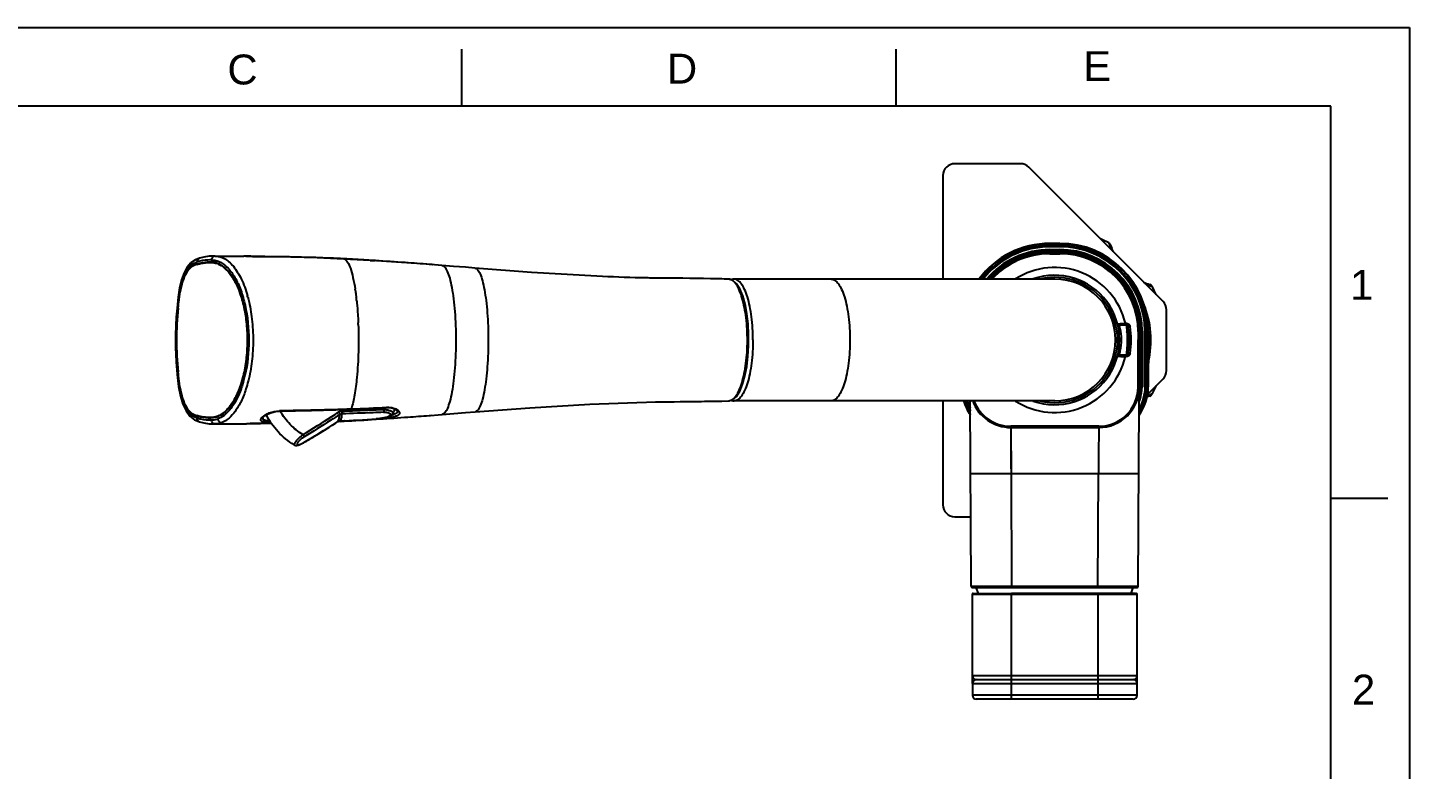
# Model space of a CAD drawing. Header units: millimetres. Extents: x 8455 to 9049, y -103 to 737.
# Drawn here: x 8697 to 9049.3, y 547.5 to 736.6 of the extents above; entities that cross this region are included whole.
import ezdxf

# ---------------------------------------------------------------- set-up
doc = ezdxf.new("R2010")
doc.units = ezdxf.units.MM
doc.layers.add('FORM', color=7, linetype='Continuous')
doc.styles.get("Standard").update_dxf_attribs({"font": 'arial.ttf'})

msp = doc.modelspace()

# ---------------------------------------------------------------- linework, layer by layer
at = {"linetype": 'Continuous'}
for p, q in [((8950.11, 701.91), (8933.35, 701.91)), ((8986.47, 666.78), (8952.23, 701.03)), ((8930.35, 698.91), (8930.35, 672.47)), ((8957.58, 679.61), (8957.58, 680.01)), ((8957.58, 680.01), (8960.14, 680.01)), ((8957.59, 680.73), (8957.59, 681.6)), ((8957.59, 681.6), (8960.15, 681.6)), ((8960.15, 681.54), (8957.59, 681.54)), ((8957.59, 681.46), (8960.15, 681.46)), ((8960.15, 681.02), (8957.59, 681.02)), ((8960.15, 680.73), (8957.59, 680.73)), ((8960.14, 680.01), (8960.14, 679.61)), ((8960.15, 681.6), (8960.15, 680.73)), ((8972.59, 681.71), (8972.63, 681.61)), ((8740.84, 677.83), (8740.83, 677.83)), ((8743.73, 676.84), (8743.68, 676.84)), ((8744.59, 676.73), (8743.68, 676.74)), ((8744.24, 676.73), (8744.59, 676.73)), ((8744.44, 676.73), (8744.45, 676.74)), ((8744.44, 676.74), (8744.45, 676.74)), ((8744.45, 676.73), (8744.59, 676.73)), ((8744.76, 678.38), (8744.75, 678.38)), ((8752.63, 678.33), (8752.1, 678.34)), ((8752.63, 678.33), (8752.1, 678.34)), ((8752.63, 678.33), (8752.73, 678.33)), ((8757.01, 678.23), (8757.01, 678.3)), ((8757.2, 678.3), (8757.32, 678.29)), ((8757.2, 678.3), (8757.32, 678.29)), ((8757.49, 678.22), (8757.33, 678.23)), ((8757.49, 678.22), (8757.33, 678.22)), ((8770.47, 677.97), (8769.93, 677.98)), ((8770.47, 677.97), (8769.93, 677.98)), ((8784.34, 677.29), (8785.61, 677.2)), ((8784.34, 677.28), (8785.61, 677.2)), ((8800.08, 676.18), (8784.67, 677.27)), ((8957.57, 678.97), (8957.57, 679.27)), ((8960.13, 679.27), (8957.57, 679.27)), ((8957.57, 678.97), (8960.13, 678.97)), ((8957.58, 679.71), (8960.14, 679.71)), ((8957.58, 679.61), (8960.14, 679.61)), ((8960.13, 679.27), (8960.13, 678.97)), ((8799.76, 676.2), (8799.32, 676.24)), ((8799.76, 676.2), (8799.32, 676.23)), ((8800.32, 676.16), (8799.76, 676.2)), ((8802.61, 675.98), (8799.76, 676.2)), ((8800.32, 676.16), (8800.08, 676.18)), ((8958.85, 672.47), (8877.11, 672.47)), ((8983.52, 670.7), (8983.65, 670.65)), ((8735.45, 667.78), (8735.46, 667.88)), ((8735.59, 667.86), (8735.59, 667.82)), ((8735.59, 667.86), (8735.59, 667.82)), ((8735.77, 669.07), (8735.77, 669.04)), ((8735.77, 669.07), (8735.77, 669.04)), ((8735.77, 669.07), (8735.82, 669.07)), ((8780.87, 666.97), (8780.88, 666.88)), ((8735.29, 665.06), (8735.29, 665.08)), ((8735.29, 665.06), (8735.29, 665.08)), ((8735.29, 665.08), (8735.33, 665.08)), ((8987.35, 649.15), (8987.35, 664.66)), ((8781.27, 661.49), (8781.27, 661.31)), ((8977.06, 660.72), (8975.31, 660.72)), ((8977.06, 661.22), (8976.85, 661.22)), ((8976.85, 660.72), (8976.85, 661.22)), ((8977.06, 661.22), (8977.06, 660.72)), ((8977.55, 660.31), (8978.04, 660.4)), ((8980.13, 659.15), (8980.43, 659.15)), ((8980.13, 659.15), (8980.15, 656.97)), ((8980.45, 656.97), (8980.43, 659.15)), ((8980.74, 659.19), (8981.14, 659.19)), ((8980.76, 657.01), (8980.74, 659.19)), ((8980.84, 659.19), (8980.85, 657.01)), ((8981.14, 659.19), (8981.15, 657.01)), ((8981.83, 659.24), (8982.7, 659.24)), ((8981.85, 657.05), (8981.83, 659.24)), ((8982.15, 657.05), (8982.13, 659.24)), ((8982.56, 659.24), (8982.58, 657.05)), ((8982.66, 657.05), (8982.64, 659.24)), ((8982.7, 659.24), (8982.72, 657.05)), ((8980.09, 644.91), (8980.15, 656.97)), ((8980.45, 656.97), (8980.15, 656.97)), ((8980.15, 594.17), (8980.45, 656.97)), ((8980.7, 644.96), (8980.76, 657.01)), ((8981.15, 657.01), (8980.76, 657.01)), ((8980.85, 657.01), (8980.8, 644.96)), ((8981.15, 657.01), (8981.1, 644.96)), ((8981.8, 644.99), (8981.85, 657.05)), ((8981.85, 657.05), (8982.72, 657.05)), ((8982.09, 644.99), (8982.15, 657.05)), ((8982.58, 657.05), (8982.52, 644.99)), ((8982.61, 644.99), (8982.66, 657.05)), ((8982.72, 657.05), (8982.66, 644.99)), ((8975.31, 653.22), (8977.06, 653.22)), ((8976.85, 652.72), (8976.85, 653.22)), ((8976.85, 652.72), (8977.06, 652.72)), ((8977.06, 653.22), (8977.06, 652.72)), ((8977.55, 653.64), (8978.04, 653.55)), ((8735.16, 648.88), (8735.14, 649.08)), ((8735.29, 648.87), (8735.29, 648.89)), ((8735.29, 648.87), (8735.29, 648.89)), ((8735.29, 648.87), (8735.33, 648.87)), ((8980.39, 644.91), (8980.09, 644.91)), ((8981.1, 644.96), (8980.7, 644.96)), ((8981.8, 644.99), (8982.66, 644.99)), ((8982.5, 643.06), (8986.47, 647.03)), ((8840.32, 640.63), (8857.13, 641.18)), ((8857.03, 641.18), (8857.12, 641.18)), ((8857.13, 641.18), (8875.74, 641.46)), ((8958.85, 641.47), (8877.11, 641.47)), ((8930.35, 641.47), (8930.35, 614.91)), ((8937.55, 594.17), (8937.32, 641.47)), ((8982.97, 642.91), (8982.96, 642.91)), ((8982.97, 642.91), (8982.96, 642.91)), ((8983.65, 643.16), (8983.55, 643.12)), ((8740.16, 637.61), (8740.19, 637.6)), ((8740.16, 637.61), (8740.19, 637.6)), ((8740.19, 637.6), (8740.6, 637.6)), ((8761.24, 638.91), (8761.2, 638.84)), ((8761.2, 638.84), (8761.2, 638.84)), ((8788.5, 639.8), (8788.55, 639.8)), ((8790.14, 638.23), (8790.14, 638.23)), ((8791.26, 638.83), (8791.26, 638.82)), ((8798.69, 637.66), (8802.63, 637.97)), ((8798.69, 637.67), (8800, 637.76)), ((8740.83, 636.12), (8740.82, 636.12)), ((8743.3, 635.63), (8744.76, 635.57)), ((8743.73, 637.21), (8743.68, 637.21)), ((8743.68, 637.21), (8744.24, 637.21)), ((8743.68, 637.11), (8743.73, 637.11)), ((8743.73, 637.21), (8744.24, 637.21)), ((8744.44, 637.27), (8744.51, 637.27)), ((8744.7, 635.57), (8752.71, 635.61)), ((8744.76, 635.57), (8744.76, 635.57)), ((8744.81, 635.57), (8744.76, 635.57)), ((8752.71, 635.61), (8752.78, 635.61)), ((8752.78, 635.61), (8753.87, 635.64)), ((8753.87, 635.64), (8755.1, 635.68)), ((8755.15, 635.68), (8754.17, 635.65)), ((8755.15, 635.64), (8754.19, 635.65)), ((8755.1, 635.68), (8756.36, 635.71)), ((8755.15, 635.64), (8755.16, 635.68)), ((8757.21, 635.65), (8755.15, 635.64)), ((8756.36, 635.71), (8757.32, 635.72)), ((8756.71, 637.2), (8756.86, 637.34)), ((8756.87, 637.11), (8756.87, 637.1)), ((8757.43, 635.65), (8757.2, 635.65)), ((8757.33, 635.72), (8759.13, 635.75)), ((8757.33, 635.72), (8757.89, 635.73)), ((8757.89, 635.65), (8757.43, 635.65)), ((8757.89, 635.73), (8759.13, 635.74)), ((8757.89, 635.65), (8757.89, 635.73)), ((8759.19, 635.67), (8757.89, 635.65)), ((8776.09, 636.15), (8776.1, 636.16)), ((8776.1, 636.16), (8776.09, 636.15)), ((8776.23, 636.22), (8777.68, 636.28)), ((8776.23, 636.21), (8776.63, 636.23)), ((8776.63, 636.24), (8776.24, 636.23)), ((8776.63, 636.21), (8776.24, 636.19)), ((8776.66, 636.33), (8776.63, 636.32)), ((8776.63, 636.23), (8777.68, 636.28)), ((8785.68, 636.75), (8785.86, 636.77)), ((8785.68, 636.75), (8785.86, 636.76)), ((8785.85, 636.84), (8785.88, 636.84)), ((8785.88, 636.84), (8785.86, 636.82)), ((8793.06, 637.25), (8793.23, 637.26)), ((8970.09, 634.96), (8947.61, 634.96)), ((8947.61, 634.66), (8947.61, 634.96)), ((8947.61, 634.66), (8970.09, 634.66)), ((8947.61, 634.66), (8947.71, 622.93)), ((8970.09, 634.96), (8970.09, 634.66)), ((8768.29, 631.33), (8768.28, 631.32)), ((8768.28, 631.33), (8768.29, 631.33)), ((8947.63, 632.69), (8947.65, 629.46)), ((8764.93, 630.23), (8764.9, 630.26)), ((8764.93, 630.23), (8764.93, 630.23)), ((8947.71, 622.93), (8969.99, 622.93)), ((8947.71, 622.93), (8947.85, 594.17)), ((8969.85, 594.17), (8969.99, 622.93)), ((8933.35, 611.91), (8937.46, 611.91)), ((8937.55, 594.17), (8947.85, 594.17)), ((8937.85, 593.87), (8979.85, 593.87)), ((8937.85, 592.17), (8938.61, 592.17)), ((8937.85, 569.37), (8937.85, 592.17)), ((8938.05, 592.37), (8947.85, 592.37)), ((8938.61, 592.17), (8979.09, 592.17)), ((8939.4, 592.37), (8938.85, 593.87)), ((8940.56, 594.17), (8943.9, 594.17)), ((8947.85, 593.87), (8947.85, 594.17)), ((8979.46, 592.37), (8947.85, 592.37)), ((8947.85, 570.37), (8947.85, 592.37)), ((8969.85, 594.17), (8980.15, 594.17)), ((8969.85, 594.17), (8969.85, 593.87)), ((8969.85, 592.37), (8969.85, 570.37)), ((8975.57, 594.17), (8978.41, 594.17)), ((8978.29, 592.37), (8978.85, 593.87)), ((8978.41, 594.17), (8979.95, 594.17)), ((8979.09, 592.17), (8979.34, 592.17)), ((8979.34, 592.17), (8979.85, 592.17)), ((8979.46, 592.37), (8979.65, 592.37)), ((8979.85, 569.37), (8979.85, 592.17)), ((8979.95, 594.17), (8980.15, 594.17)), ((8939.53, 571.37), (8937.85, 571.37)), ((8939.73, 571.37), (8939.53, 571.37)), ((8978.16, 571.37), (8939.73, 571.37)), ((8979.85, 571.37), (8978.16, 571.37)), ((8937.85, 569.37), (8969.85, 569.37)), ((8937.85, 569.37), (8937.85, 566.37)), ((8938.85, 570.37), (8969.85, 570.37)), ((8947.85, 565.37), (8947.85, 570.37)), ((8969.85, 570.37), (8978.85, 570.37)), ((8969.85, 570.37), (8969.85, 565.37)), ((8969.85, 569.37), (8979.85, 569.37)), ((8979.85, 566.37), (8979.85, 569.37)), ((8969.85, 566.37), (8937.85, 566.37)), ((8969.85, 565.37), (8938.85, 565.37)), ((8979.85, 566.37), (8969.85, 566.37)), ((8978.85, 565.37), (8969.85, 565.37))]:
    msp.add_line(p, q, dxfattribs=at)
for points in [[(8740.83, 677.83), (8739.79, 677.44), (8738.62, 676.65), (8737.66, 675.5), (8736.88, 674.07), (8736.24, 672.35), (8735.72, 670.27), (8735.36, 667.9)], [(8744.75, 678.38), (8743.31, 678.32), (8741.95, 678.11), (8740.84, 677.83)], [(8755.09, 678.27), (8753.86, 678.31), (8752.73, 678.33)], [(8757.32, 678.23), (8756.35, 678.24), (8755.09, 678.27)], [(8757.33, 678.22), (8757.33, 678.23), (8757.33, 678.23), (8757.32, 678.23)], [(8784.67, 677.27), (8770.33, 677.97), (8757.32, 678.23)], [(8811.04, 675.3), (8808.58, 675.5), (8805.6, 675.74), (8802.61, 675.98)], [(8842.14, 673.23), (8825.47, 674.21), (8811.04, 675.3)], [(8875.74, 641.47), (8876.75, 641.76), (8877.7, 642.6), (8878.55, 643.94), (8879.27, 645.69), (8879.87, 647.8), (8880.33, 650.18), (8880.64, 652.8), (8880.8, 655.54), (8880.81, 658.32), (8880.65, 661.06), (8880.34, 663.68), (8879.89, 666.08), (8879.29, 668.21), (8878.56, 669.99), (8877.72, 671.33), (8876.76, 672.18), (8875.71, 672.49)], [(8735.36, 667.9), (8734.83, 662.18), (8734.68, 656.48), (8734.83, 651.86), (8735.12, 648.17), (8735.48, 645.13), (8735.94, 642.68), (8736.58, 640.61), (8737.38, 638.91), (8738.36, 637.57), (8739.57, 636.62), (8740.82, 636.12)], [(8756.87, 637.1), (8756.9, 637.15), (8757.09, 637.37), (8757.52, 637.71), (8758.18, 638.09), (8758.97, 638.42), (8759.82, 638.67), (8760.66, 638.8), (8761.2, 638.83)], [(8761.2, 638.84), (8769.35, 638.97), (8778.63, 639.27), (8788.51, 639.73)], [(8785.86, 636.82), (8786.54, 636.88), (8787.2, 636.95), (8787.75, 637.04), (8788.21, 637.13), (8788.6, 637.23), (8788.93, 637.33), (8789.19, 637.43), (8789.41, 637.53), (8789.6, 637.64), (8789.76, 637.76), (8789.9, 637.89), (8790.01, 638.02), (8790.1, 638.16), (8790.13, 638.23)], [(8788.51, 639.73), (8788.99, 639.73), (8789.71, 639.65), (8790.34, 639.49), (8790.84, 639.26), (8791.15, 639.02), (8791.26, 638.85), (8791.26, 638.82)], [(8802.63, 637.97), (8805.62, 638.21), (8808.6, 638.45), (8811.06, 638.65)], [(8811.06, 638.65), (8824.99, 639.7), (8840.32, 640.63)], [(8740.83, 636.12), (8741.94, 635.84), (8743.3, 635.63)], [(8757.32, 635.72), (8757.33, 635.72), (8757.33, 635.72), (8757.33, 635.72)], [(8768.28, 631.32), (8771.12, 633.05), (8773.76, 634.68), (8776.09, 636.15)], [(8776.09, 636.15), (8776.24, 636.23), (8776.46, 636.29), (8776.63, 636.32)], [(8776.63, 636.32), (8779.39, 636.45), (8782.51, 636.62), (8785.86, 636.82)], [(8947.61, 634.66), (8947.61, 634.44), (8947.62, 633.77), (8947.63, 632.69)], [(8764.93, 630.23), (8765.13, 630.14), (8765.39, 630.09), (8765.65, 630.1), (8765.92, 630.15), (8766.21, 630.24), (8766.53, 630.38), (8766.91, 630.55), (8767.34, 630.78), (8767.82, 631.05), (8768.28, 631.32)], [(8947.65, 629.46), (8947.69, 625.22), (8947.71, 622.93)], [(8937.55, 594.17), (8937.74, 594.17), (8940.56, 594.17)], [(8943.9, 594.17), (8945.84, 594.17), (8947.85, 594.17)], [(8947.85, 594.17), (8971.86, 594.17), (8975.57, 594.17)]]:
    msp.add_lwpolyline(points, dxfattribs=at)
for centre, radius, start, end in [((8933.35, 698.91), 3, 90, 180), ((8950.11, 698.91), 3, 45, 90), ((8957.59, 659.05), 22.55, 90.0007, 143.4017), ((8957.59, 659.05), 22.49, 90.0007, 143.3435), ((8957.59, 659.05), 22.41, 90.0012, 143.1647), ((8957.59, 659.05), 21.98, 90.0019, 142.3379), ((8957.59, 659.05), 21.68, 90.0018, 141.6305), ((8957.58, 659.01), 21, 90.0046, 140.0471), ((8960.14, 659.01), 21, 0.5046, 89.9948), ((8960.15, 659.05), 22.55, 0.4993, 89.9996), ((8960.15, 659.05), 22.49, 0.4993, 89.9996), ((8960.15, 659.05), 22.41, 0.4997, 89.9993), ((8960.15, 659.05), 21.98, 0.5003, 89.9946), ((8960.15, 659.05), 21.68, 0.5002, 89.9946), ((8958.85, 656.91), 28.36, 61.0027, 65.7165), ((8972.09, 680.79), 1.05, 18.1354, 61.0027), ((8988.7, 687.28), 17.04, 199.4293, 200.8859), ((8988.79, 687.31), 17.14, 200.8843, 201.4866), ((8988.83, 687.32), 17.18, 201.4867, 202.127), ((8988.93, 687.37), 17.29, 202.1284, 205.4627), ((8972.09, 680.79), 1.05, 18.1581, 33.9534), ((8987.92, 685.97), 15.61, 198.1354, 204.2811), ((8743.37, 665.66), 11.16, 106.6535, 107.0631), ((8743.8, 672.53), 4.2, 80.2384, 81.3148), ((8743.69, 672.12), 4.72, 72.647, 80.7741), ((8745.82, 665.29), 11.53, 96.3511, 96.7881), ((8767.31, 3897.91), 3219.61, 269.59876, 269.72932), ((8743.63, 671.93), 4.92, 71.3942, 72.6833), ((8757.46, 707.27), 28.98, 269.0984, 269.4931), ((8757.86, 745.27), 67.05, 269.2707, 269.4366), ((8757.82, 741.09), 62.87, 269.4372, 269.5518), ((8753.86, 164.78), 513.46, 88.2064, 89.5951), ((8756.77, 267.34), 410.86, 87.083, 88.0893), ((8747.36, 86.28), 592.16, 86.50858, 87.06474), ((8777.39, 676.86), 0.858, 65.1166, 70.2385), ((8726.68, -259.83), 938.89, 86.39855, 86.53548), ((8730.58, -198.48), 877.41, 85.90431, 86.40056), ((8724.89, -277.07), 956.21, 85.53557, 85.90077), ((8957.58, 659.01), 20.7, 90.0047, 139.3769), ((8957.58, 659.01), 20.6, 90.0001, 139.1665), ((8957.57, 658.97), 20.3, 90, 138.2132), ((8957.57, 658.97), 20, 90, 137.4054), ((8960.13, 658.97), 20.3, 0.5, 90), ((8960.13, 658.97), 20, 0.5, 90), ((8960.14, 659.01), 20.7, 0.5048, 89.9947), ((8960.14, 659.01), 20.6, 0.4999, 90), ((8743.35, 671.27), 5.65, 61.2928, 62.8883), ((8958.85, 656.97), 18.5, 13.2812, 122.7195), ((8958.85, 656.97), 16.5, 250.5563, 109.4468), ((8958.85, 656.97), 16, 256.276, 103.7326), ((8726.75, 661.72), 54.36, 8.5418, 8.6819), ((8725.23, 661.49), 55.91, 8.2556, 8.5411), ((8958.85, 656.97), 15.5, 270, 90), ((8987.92, 685.97), 15.61, 245.7361, 251.8646), ((8989.32, 687.02), 17.33, 244.5405, 247.9348), ((8989.25, 686.85), 17.14, 247.9394, 248.693), ((8989.23, 686.79), 17.08, 248.6917, 249.3895), ((8982.73, 670.14), 1.05, 28.9973, 71.8646), ((8989.22, 686.75), 17.03, 249.3875, 250.4825), ((8982.73, 670.14), 1.05, 38.0999, 51.0046), ((8982.74, 670.15), 1.04, 29.0075, 38.0664), ((8958.85, 656.91), 28.36, 24.2835, 28.9973), ((8862.77, 652.83), 128.2, 173.3032, 174.5176), ((8778.8, 662.35), 43.69, 171.1434, 172.7221), ((8772.49, 662.92), 37.22, 170.5329, 172.3675), ((8720.95, 659.3), 33.3, 14.9096, 15.6075), ((8709.75, 659.49), 71.52, 6.0048, 6.6993), ((8958.85, 656.91), 24.5, 346.8194, 22.3503), ((8984.35, 664.66), 3, 0, 45), ((8678.23, 657.1), 103.13, 2.1032, 2.342), ((8975.31, 661.22), 0.5, 194.4775, 270), ((8961.42, 656.8), 14.44, 13.1847, 13.3147), ((8961.89, 656.91), 13.95, 12.5233, 13.1872), ((8977.06, 660.22), 0.5, 10.118, 90), ((8954.41, 657.17), 22.92, 4.5819, 4.7932), ((8958.85, 656.97), 19, 349.882, 10.118), ((8958.85, 656.97), 19.5, 349.8617, 10.1383), ((8958.85, 656.91), 24, 355.3858, 5.6009), ((8958.85, 656.97), 18.5, 237.2804, 346.7188), ((8975.31, 652.72), 0.5, 90, 165.5225), ((8961.99, 656.97), 13.85, 346.9593, 347.7245), ((8959.9, 657.42), 15.99, 347.7192, 348.357), ((8977.06, 653.72), 0.5, 270, 349.882), ((8984.35, 649.15), 3, 315, 0), ((8720.98, 655.11), 32.23, 344.3653, 346.7929), ((8719.26, 655.52), 34, 346.7746, 347.1118), ((8970.09, 644.96), 10.3, 270, 359.7276), ((8970.09, 644.96), 10, 270, 359.7276), ((8970.11, 645.05), 12.55, 324.7524, 359.728), ((8970.11, 645.05), 12.41, 325.6396, 359.7286), ((8970.11, 645.05), 11.98, 328.86, 359.7286), ((8970.11, 645.05), 12.49, 325.2959, 359.728), ((8970.1, 645.01), 10.59, 345.966, 359.7277), ((8970.1, 645.01), 10.69, 344.1421, 359.7277), ((8958.85, 656.91), 28.36, 331.0027, 335.7165), ((8726.92, 653.26), 26, 340.2261, 340.351), ((8875.61, 643.35), 1.89, 273.8104, 283.3545), ((8947.63, 645.05), 12.55, 196.5538, 214.8493), ((8947.63, 645.05), 12.49, 196.6172, 214.4522), ((8947.63, 645.05), 12.41, 196.7335, 213.9595), ((8947.63, 645.05), 11.98, 197.3665, 210.6651), ((8947.87, 645.15), 11.93, 197.9412, 207.8453), ((8947.85, 645.11), 11.24, 198.8924, 200.1494), ((8947.61, 644.96), 10.3, 199.8546, 270), ((8947.61, 644.96), 10, 200.4729, 270), ((8987.92, 627.84), 15.61, 108.1354, 110.7785), ((8989.28, 626.9), 17.21, 111.5233, 113.4443), ((8989.25, 626.97), 17.14, 110.8667, 111.4952), ((8982.73, 643.67), 1.05, 288.1354, 331.0027), ((8982.73, 643.67), 1.05, 288.1581, 303.9549), ((8989.22, 627.05), 17.04, 109.433, 110.8683), ((8743.51, 642.39), 5.3, 289.049, 296.336), ((8761.31, 632.85), 6.06, 90.6892, 91.111), ((8380.54, 1260.11), 736.84, 302.32442, 302.48416), ((8746.03, 1465.97), 827.26, 272.31833, 272.94281), ((8774.12, 645.92), 15.22, 334.0508, 335.8316), ((8773.48, 645.94), 18.36, 335.1672, 338.9887), ((8789.86, 638.36), 0.309, 335.1543, 337.972), ((8790.28, 637.69), 1.78, 47.3831, 50.6637), ((8731.09, 1525.34), 890.24, 274.00262, 274.35522), ((8744.75, 636.34), 0.772, 265.839, 270.0955), ((8743.59, 642.17), 5.06, 287.6002, 288.986), ((8757.79, 574.49), 61.24, 90.4318, 90.5489), ((8403.54, 1223.64), 693.73, 301.61248, 302.32977), ((8749.76, 1160.44), 524.91, 272.9347, 273.7875), ((8776.7, 635.27), 1.07, 92.1881, 93.859), ((8747.62, 1252.03), 616.38, 272.69977, 273.55606), ((8748.31, 1204.91), 569.38, 272.9565, 273.7631), ((8697.6, 1996.94), 1363.03, 273.7127, 274.01615), ((8933.35, 614.91), 3, 180, 270), ((8937.85, 594.17), 0.3, 180.2724, 270), ((8938.05, 592.17), 0.2, 90, 180), ((8979.65, 592.17), 0.2, 0, 90), ((8979.85, 594.17), 0.3, 270, 359.7276), ((8938.85, 569.37), 1, 90, 180), ((8978.85, 569.37), 1, 0, 90), ((8938.85, 566.37), 1, 180, 270), ((8978.85, 566.37), 1, 270, 0)]:
    msp.add_arc(centre, radius, start, end, dxfattribs=at)
for points in [[(8972.9, 681.45), (8972.82, 681.55), (8972.71, 681.64), (8972.59, 681.71)], [(8744.45, 676.78), (8744.21, 676.82), (8743.97, 676.83), (8743.73, 676.84)], [(8743.73, 676.74), (8743.96, 676.74), (8744.2, 676.72), (8744.43, 676.68)], [(8745.2, 676.59), (8745.45, 676.51), (8745.69, 676.41), (8745.92, 676.29)], [(8877.11, 672.47), (8876.83, 672.47), (8876.55, 672.42), (8876.28, 672.33)], [(8983.39, 670.96), (8983.29, 671.04), (8983.18, 671.1), (8983.06, 671.14)], [(8980.4, 641.18), (8980.85, 642.38), (8981.09, 643.68), (8981.1, 644.96)], [(8876.28, 641.62), (8876.54, 641.53), (8876.83, 641.48), (8877.11, 641.48)], [(8983.39, 642.85), (8983.5, 642.94), (8983.58, 643.04), (8983.65, 643.16)], [(8744.44, 637.27), (8744.21, 637.23), (8743.97, 637.22), (8743.73, 637.21)], [(8746.26, 637.22), (8746.01, 637.08), (8745.75, 636.97), (8745.49, 636.86)], [(8757.21, 635.72), (8756.52, 635.72), (8755.83, 635.7), (8755.15, 635.68)], [(8776.1, 636.16), (8776.26, 636.26), (8776.44, 636.32), (8776.63, 636.33)], [(8777.86, 636.38), (8777.81, 636.34), (8777.75, 636.31), (8777.68, 636.28)]]:
    msp.add_open_spline(points, degree=3, dxfattribs=at)
for points, knots in [([(8735.63, 669.07), (8735.79, 670.11), (8736.19, 672.03), (8737.18, 674.48), (8738.52, 676.22), (8739.7, 676.73), (8740.22, 676.88)], [0, 0, 0, 0, 0.330426, 0.61118, 0.828059, 1, 1, 1, 1]), ([(8743.68, 676.84), (8743.39, 676.84), (8742.2, 676.81), (8741.02, 676.6), (8740.17, 676.34)], [0, 0, 0, 0, 0.247777, 1, 1, 1, 1]), ([(8740.19, 676.25), (8740.48, 676.34), (8741.62, 676.63), (8742.8, 676.75), (8743.68, 676.74)], [0, 0, 0, 0, 0.254057, 1, 1, 1, 1]), ([(8740.83, 677.83), (8740.65, 677.77), (8740.3, 677.5), (8740.21, 677.08), (8740.22, 676.88)], [0, 0, 0, 0, 0.482228, 1, 1, 1, 1]), ([(8743.85, 677.38), (8743.55, 677.38), (8742.33, 677.36), (8741.11, 677.14), (8740.22, 676.88)], [0, 0, 0, 0, 0.247551, 1, 1, 1, 1]), ([(8744.75, 678.38), (8744.52, 678.38), (8744.02, 678.14), (8743.85, 677.63), (8743.85, 677.38)], [0, 0, 0, 0, 0.481182, 1, 1, 1, 1]), ([(8743.85, 677.38), (8744.24, 677.37), (8745.04, 677.28), (8745.79, 676.98), (8746.15, 676.79)], [0, 0, 0, 0, 0.487893, 1, 1, 1, 1]), ([(8744.51, 676.67), (8744.63, 676.65), (8745.09, 676.55), (8745.54, 676.38), (8745.86, 676.22)], [0, 0, 0, 0, 0.243617, 1, 1, 1, 1]), ([(8744.76, 678.38), (8745.17, 678.37), (8746.01, 678.26), (8747.24, 677.75), (8748.4, 676.9), (8749.97, 675.25), (8751.68, 672.36), (8752.61, 669.73), (8753.02, 668.26)], [0, 0, 0, 0, 0.088665, 0.181328, 0.283562, 0.398459, 0.670598, 1, 1, 1, 1]), ([(8746.15, 676.79), (8746.87, 676.41), (8748.29, 675.24), (8750.01, 672.8), (8751.45, 669.58), (8752.95, 664.26), (8753.67, 656.89), (8753.07, 650.86), (8752.4, 647.94)], [0, 0, 0, 0, 0.078947, 0.174344, 0.288077, 0.418293, 0.709388, 1, 1, 1, 1]), ([(8752.73, 678.33), (8752.85, 678.33), (8753.37, 678.33), (8753.88, 678.31), (8754.28, 678.3)], [0, 0, 0, 0, 0.234204, 1, 1, 1, 1]), ([(8754.28, 678.3), (8754.5, 678.29), (8755.41, 678.26), (8756.32, 678.24), (8757.01, 678.23)], [0, 0, 0, 0, 0.243148, 1, 1, 1, 1]), ([(8754.3, 678.3), (8754.52, 678.3), (8755.42, 678.31), (8756.32, 678.31), (8757.01, 678.3)], [0, 0, 0, 0, 0.242059, 1, 1, 1, 1]), ([(8757.32, 678.29), (8761.83, 678.25), (8770.84, 678.07), (8779.84, 677.58), (8784.34, 677.29)], [0, 0, 0, 0, 0.500025, 1, 1, 1, 1]), ([(8777.75, 677.63), (8777.9, 677.57), (8778.2, 677.32), (8778.77, 676.55), (8779.39, 675.05), (8780.02, 672.73), (8780.34, 670.93), (8780.49, 669.92)], [0, 0, 0, 0, 0.058873, 0.134348, 0.344296, 0.635147, 1, 1, 1, 1]), ([(8740.09, 676.32), (8739.86, 676.25), (8739.37, 676.08), (8738.36, 675.49), (8737.26, 674.07), (8736.33, 671.79), (8735.94, 670.03), (8735.77, 669.07)], [0, 0, 0, 0, 0.083916, 0.173587, 0.391336, 0.671567, 1, 1, 1, 1]), ([(8740.19, 676.25), (8739.95, 676.18), (8739.46, 676.02), (8738.44, 675.46), (8737.32, 674.05), (8736.38, 671.78), (8735.98, 670), (8735.82, 669.03)], [0, 0, 0, 0, 0.08409, 0.173321, 0.389647, 0.669981, 1, 1, 1, 1]), ([(8745.86, 676.22), (8746.56, 675.87), (8747.54, 675.08), (8748.65, 673.77), (8749.8, 672.04), (8751.02, 669.39), (8751.7, 667.07), (8752, 665.82)], [0, 0, 0, 0, 0.188677, 0.29752, 0.416995, 0.688447, 1, 1, 1, 1]), ([(8746.06, 676.22), (8746.74, 675.84), (8748.08, 674.72), (8749.71, 672.39), (8751.09, 669.36), (8751.76, 667.06), (8752.04, 665.83)], [0, 0, 0, 0, 0.190175, 0.418987, 0.69018, 1, 1, 1, 1]), ([(8802.61, 675.98), (8802.73, 675.97), (8803, 675.88), (8803.35, 675.56), (8803.68, 675.08), (8804.15, 674.13), (8804.67, 672.53), (8805.18, 670.19), (8805.61, 667.35), (8806.05, 662.91), (8806.25, 657.02), (8806.05, 651.13), (8805.62, 646.69), (8805.2, 643.84), (8804.68, 641.48), (8804.17, 639.86), (8803.7, 638.9), (8803.31, 638.32), (8802.9, 637.99), (8802.63, 637.97)], [0, 0, 0, 0, 0.009171, 0.020562, 0.035111, 0.053244, 0.100601, 0.161822, 0.235028, 0.317617, 0.499111, 0.68079, 0.76361, 0.837116, 0.898694, 0.946471, 0.964829, 0.979573, 1, 1, 1, 1]), ([(8811.04, 675.3), (8811.15, 675.29), (8811.42, 675.21), (8811.75, 674.89), (8812.07, 674.42), (8812.52, 673.49), (8813.01, 671.93), (8813.5, 669.65), (8813.9, 666.91), (8814.31, 662.66), (8814.5, 657.03), (8814.32, 651.39), (8813.91, 647.13), (8813.51, 644.37), (8813.03, 642.08), (8812.54, 640.51), (8812.08, 639.56), (8811.71, 638.99), (8811.32, 638.67), (8811.06, 638.65)], [0, 0, 0, 0, 0.009191, 0.020674, 0.035402, 0.053782, 0.101727, 0.163432, 0.236781, 0.319105, 0.499058, 0.679196, 0.761753, 0.835412, 0.897493, 0.945886, 0.964507, 0.979448, 1, 1, 1, 1]), ([(8857.03, 672.76), (8855.78, 672.77), (8850.81, 672.86), (8845.85, 673.05), (8842.14, 673.23)], [0, 0, 0, 0, 0.251684, 1, 1, 1, 1]), ([(8780.56, 669.52), (8780.58, 669.38), (8780.65, 668.82), (8780.73, 668.26), (8780.78, 667.83)], [0, 0, 0, 0, 0.243861, 1, 1, 1, 1]), ([(8875.7, 672.49), (8874.15, 672.53), (8867.93, 672.68), (8861.71, 672.71), (8857.03, 672.77)], [0, 0, 0, 0, 0.248152, 1, 1, 1, 1]), ([(8876.05, 641.51), (8876.81, 641.69), (8877.8, 642.87), (8878.67, 644.71), (8879.33, 646.73), (8879.85, 649.11), (8880.37, 652.75), (8880.55, 656.59), (8880.39, 660.46), (8880.11, 663.24), (8879.66, 665.8), (8879.09, 668.05), (8878.39, 669.89), (8877.7, 671.13), (8877.08, 671.84), (8876.52, 672.31), (8876.01, 672.47), (8875.7, 672.49)], [0, 0, 0, 0, 0.069408, 0.121102, 0.184436, 0.257289, 0.33779, 0.511269, 0.598628, 0.682513, 0.760197, 0.82944, 0.888346, 0.935474, 0.954912, 0.971767, 1, 1, 1, 1]), ([(8881.9, 656.97), (8881.9, 658.96), (8881.74, 661.85), (8881.15, 665.5), (8880.57, 667.83), (8879.88, 669.76), (8879.07, 671.22), (8878.19, 672.2), (8877.44, 672.47), (8877.11, 672.47)], [0, 0, 0, 0, 0.348834, 0.508265, 0.650502, 0.771407, 0.868523, 0.942431, 1, 1, 1, 1]), ([(8901.84, 672.47), (8902.17, 672.47), (8902.91, 672.2), (8903.8, 671.22), (8904.6, 669.76), (8905.3, 667.83), (8905.88, 665.5), (8906.47, 661.85), (8906.63, 658.96), (8906.63, 656.97)], [0, 0, 0, 0, 0.057569, 0.131477, 0.228594, 0.349499, 0.491735, 0.651167, 1, 1, 1, 1]), ([(8735.59, 667.82), (8735.56, 667.6), (8735.44, 666.68), (8735.35, 665.77), (8735.29, 665.08)], [0, 0, 0, 0, 0.248152, 1, 1, 1, 1]), ([(8735.33, 665.06), (8735.36, 665.39), (8735.49, 666.72), (8735.65, 668.05), (8735.82, 669.03)], [0, 0, 0, 0, 0.252915, 1, 1, 1, 1]), ([(8735.36, 667.9), (8735.36, 667.89), (8735.37, 667.83), (8735.41, 667.8), (8735.45, 667.78)], [0, 0, 0, 0, 0.188738, 1, 1, 1, 1]), ([(8752, 665.82), (8752.32, 664.42), (8752.8, 661.51), (8753.04, 657.07), (8752.82, 652.62), (8752.15, 648.41), (8751.06, 644.66), (8749.83, 641.96), (8748.68, 640.21), (8747.55, 638.87), (8746.55, 638.08), (8745.85, 637.73)], [0, 0, 0, 0, 0.142242, 0.29155, 0.441004, 0.583678, 0.713584, 0.826734, 0.876462, 0.921703, 1, 1, 1, 1]), ([(8752.04, 665.83), (8752.39, 664.31), (8752.89, 661.16), (8753.1, 656.35), (8752.76, 651.58), (8752.16, 648.49), (8751.77, 647.02)], [0, 0, 0, 0, 0.245726, 0.503493, 0.759429, 1, 1, 1, 1]), ([(8753.12, 667.87), (8753.56, 666.24), (8754.2, 662.83), (8754.57, 657.56), (8754.33, 652.25), (8753.77, 648.77), (8753.38, 647.1)], [0, 0, 0, 0, 0.240474, 0.496907, 0.754954, 1, 1, 1, 1]), ([(8780.88, 666.88), (8780.93, 666.45), (8781.1, 664.65), (8781.21, 662.86), (8781.27, 661.49)], [0, 0, 0, 0, 0.239713, 1, 1, 1, 1]), ([(8735.14, 649.08), (8735.02, 650.4), (8734.85, 652.73), (8734.77, 656.07), (8734.79, 659.09), (8734.9, 662.09), (8735.07, 664.08), (8735.16, 665.07)], [0, 0, 0, 0, 0.248913, 0.437258, 0.625862, 0.813814, 1, 1, 1, 1]), ([(8735.29, 648.89), (8735.04, 651.58), (8734.77, 656.97), (8735.04, 662.37), (8735.29, 665.06)], [0, 0, 0, 0, 0.500006, 1, 1, 1, 1]), ([(8735.33, 665.06), (8735.08, 662.37), (8734.81, 656.97), (8735.08, 651.58), (8735.33, 648.89)], [0, 0, 0, 0, 0.499994, 1, 1, 1, 1]), ([(8781.29, 660.88), (8781.38, 658.58), (8781.39, 654.09), (8781.13, 649.6), (8780.92, 647.42)], [0, 0, 0, 0, 0.512125, 1, 1, 1, 1]), ([(8974.82, 661.1), (8974.83, 661.1), (8974.84, 661.1), (8974.87, 661.1), (8974.92, 661.1), (8975.02, 661.1), (8975.19, 661.11), (8975.44, 661.13), (8975.75, 661.15), (8976.22, 661.19), (8976.6, 661.21), (8976.85, 661.22)], [0, 0, 0, 0, 0.005223, 0.020076, 0.044509, 0.078267, 0.171852, 0.296755, 0.448172, 0.620187, 1, 1, 1, 1]), ([(8975.47, 660.12), (8975.45, 660.21), (8975.41, 660.35), (8975.37, 660.56), (8975.33, 660.65), (8975.32, 660.72), (8975.31, 660.72)], [0, 0, 0, 0, 0.425827, 0.738914, 0.930982, 1, 1, 1, 1]), ([(8975.55, 654.2), (8975.75, 655.15), (8975.96, 657.08), (8975.72, 659.01), (8975.52, 659.93)], [0, 0, 0, 0, 0.508602, 1, 1, 1, 1]), ([(8977.06, 661.22), (8977.29, 661.22), (8977.75, 661.06), (8978, 660.63), (8978.04, 660.41)], [0, 0, 0, 0, 0.49998, 1, 1, 1, 1]), ([(8977.06, 660.72), (8977.07, 660.72), (8977.06, 660.67), (8977.09, 660.6), (8977.1, 660.46), (8977.13, 660.27), (8977.16, 660.04), (8977.21, 659.64), (8977.24, 659.32), (8977.26, 659.09)], [0, 0, 0, 0, 0.017356, 0.068143, 0.151791, 0.266887, 0.411661, 0.583842, 1, 1, 1, 1]), ([(8977.26, 659), (8977.29, 658.67), (8977.37, 657.29), (8977.34, 655.9), (8977.25, 654.85)], [0, 0, 0, 0, 0.240812, 1, 1, 1, 1]), ([(8881.9, 656.97), (8881.9, 654.99), (8881.74, 652.1), (8881.15, 648.45), (8880.57, 646.12), (8879.88, 644.19), (8879.07, 642.73), (8878.19, 641.75), (8877.44, 641.47), (8877.11, 641.47)], [0, 0, 0, 0, 0.348833, 0.508264, 0.650499, 0.771405, 0.868523, 0.942431, 1, 1, 1, 1]), ([(8906.63, 656.97), (8906.63, 654.99), (8906.47, 652.1), (8905.88, 648.45), (8905.3, 646.12), (8904.6, 644.19), (8903.8, 642.73), (8902.91, 641.75), (8902.17, 641.47), (8901.84, 641.47)], [0, 0, 0, 0, 0.348834, 0.508265, 0.650502, 0.771406, 0.868523, 0.942431, 1, 1, 1, 1]), ([(8974.82, 652.85), (8974.83, 652.85), (8974.84, 652.85), (8974.87, 652.85), (8974.92, 652.85), (8975.02, 652.85), (8975.19, 652.84), (8975.44, 652.82), (8975.75, 652.8), (8976.22, 652.76), (8976.6, 652.74), (8976.85, 652.72)], [0, 0, 0, 0, 0.0052, 0.020051, 0.044484, 0.078234, 0.171812, 0.296735, 0.448169, 0.620197, 1, 1, 1, 1]), ([(8975.31, 653.22), (8975.31, 653.22), (8975.32, 653.24), (8975.33, 653.27), (8975.34, 653.32), (8975.37, 653.42), (8975.42, 653.6), (8975.46, 653.75), (8975.48, 653.84)], [0, 0, 0, 0, 0.018786, 0.068203, 0.148853, 0.260641, 0.574286, 1, 1, 1, 1]), ([(8977.25, 654.85), (8977.24, 654.63), (8977.21, 654.31), (8977.16, 653.91), (8977.13, 653.67), (8977.1, 653.49), (8977.09, 653.34), (8977.06, 653.28), (8977.07, 653.22), (8977.06, 653.22)], [0, 0, 0, 0, 0.415886, 0.588158, 0.732942, 0.848058, 0.931657, 0.982474, 1, 1, 1, 1]), ([(8978.04, 653.54), (8978, 653.32), (8977.75, 652.89), (8977.29, 652.72), (8977.06, 652.72)], [0, 0, 0, 0, 0.50002, 1, 1, 1, 1]), ([(8735.62, 644.97), (8735.57, 645.29), (8735.38, 646.59), (8735.25, 647.89), (8735.16, 648.88)], [0, 0, 0, 0, 0.24681, 1, 1, 1, 1]), ([(8735.29, 648.87), (8735.32, 648.53), (8735.45, 647.2), (8735.6, 645.88), (8735.77, 644.89)], [0, 0, 0, 0, 0.252903, 1, 1, 1, 1]), ([(8735.82, 644.91), (8735.76, 645.24), (8735.56, 646.56), (8735.42, 647.89), (8735.33, 648.89)], [0, 0, 0, 0, 0.246089, 1, 1, 1, 1]), ([(8740.22, 637.08), (8739.68, 637.22), (8738.51, 637.74), (8737.45, 639.12), (8736.75, 640.56), (8736.08, 642.41), (8735.78, 643.92), (8735.62, 644.97)], [0, 0, 0, 0, 0.171592, 0.388314, 0.521908, 0.669862, 1, 1, 1, 1]), ([(8735.77, 644.89), (8735.94, 643.92), (8736.34, 642.13), (8737.28, 639.84), (8738.4, 638.42), (8739.42, 637.84), (8739.92, 637.68), (8740.16, 637.61)], [0, 0, 0, 0, 0.329539, 0.609942, 0.826677, 0.916082, 1, 1, 1, 1]), ([(8735.82, 644.91), (8735.98, 643.95), (8736.38, 642.17), (8737.32, 639.89), (8738.44, 638.49), (8739.46, 637.93), (8739.95, 637.77), (8740.19, 637.7)], [0, 0, 0, 0, 0.330013, 0.61037, 0.826685, 0.915911, 1, 1, 1, 1]), ([(8751.77, 647.02), (8751.47, 645.89), (8750.77, 643.79), (8749.1, 640.43), (8747.28, 638.34), (8745.86, 637.64)], [0, 0, 0, 0, 0.310884, 0.582215, 1, 1, 1, 1]), ([(8752.01, 646.42), (8751.97, 646.26), (8751.78, 645.62), (8751.57, 644.98), (8751.41, 644.51)], [0, 0, 0, 0, 0.255648, 1, 1, 1, 1]), ([(8753.38, 647.1), (8753.33, 646.88), (8753.11, 646), (8752.86, 645.13), (8752.66, 644.49)], [0, 0, 0, 0, 0.256675, 1, 1, 1, 1]), ([(8780.92, 647.42), (8780.77, 645.9), (8780.42, 643.2), (8779.85, 640.53), (8779.5, 639.38)], [0, 0, 0, 0, 0.558871, 1, 1, 1, 1]), ([(8981.8, 644.99), (8981.79, 644.04), (8981.54, 642.13), (8980.83, 640.33), (8980.38, 639.49)], [0, 0, 0, 0, 0.499979, 1, 1, 1, 1]), ([(8751.39, 644.46), (8750.81, 642.85), (8749.54, 640.11), (8747.4, 637.84), (8746.26, 637.22)], [0, 0, 0, 0, 0.568771, 1, 1, 1, 1]), ([(8752.66, 644.49), (8752.31, 643.4), (8751.53, 641.41), (8749.74, 638.28), (8747.83, 636.4), (8746.42, 635.88)], [0, 0, 0, 0, 0.313698, 0.584462, 1, 1, 1, 1]), ([(8857.12, 641.18), (8858.68, 641.2), (8864.88, 641.26), (8871.07, 641.32), (8875.7, 641.46)], [0, 0, 0, 0, 0.252113, 1, 1, 1, 1]), ([(8743.68, 637.21), (8743.09, 637.21), (8741.92, 637.28), (8740.76, 637.53), (8740.19, 637.7)], [0, 0, 0, 0, 0.495838, 1, 1, 1, 1]), ([(8740.19, 637.6), (8740.47, 637.51), (8741.62, 637.22), (8742.8, 637.1), (8743.68, 637.11)], [0, 0, 0, 0, 0.254053, 1, 1, 1, 1]), ([(8745.85, 637.73), (8745.73, 637.67), (8745.28, 637.47), (8744.8, 637.33), (8744.44, 637.27)], [0, 0, 0, 0, 0.258211, 1, 1, 1, 1]), ([(8756.86, 637.34), (8757.08, 637.54), (8757.64, 637.93), (8759.05, 638.6), (8760.31, 638.89), (8761.19, 638.91)], [0, 0, 0, 0, 0.192174, 0.433952, 1, 1, 1, 1]), ([(8764.93, 630.23), (8763.42, 631.12), (8760.64, 633.36), (8758.63, 636.32), (8757.85, 637.9)], [0, 0, 0, 0, 0.49909, 1, 1, 1, 1]), ([(8779.5, 639.38), (8776.46, 639.25), (8770.37, 639.03), (8764.28, 638.94), (8761.24, 638.91)], [0, 0, 0, 0, 0.500102, 1, 1, 1, 1]), ([(8767.17, 632.85), (8765.97, 633.55), (8763.75, 635.3), (8762.11, 637.59), (8761.46, 638.83)], [0, 0, 0, 0, 0.498722, 1, 1, 1, 1]), ([(8776.56, 637.96), (8775.8, 637.48), (8772.78, 635.56), (8769.74, 633.66), (8767.46, 632.25)], [0, 0, 0, 0, 0.249873, 1, 1, 1, 1]), ([(8776.1, 636.16), (8776.23, 636.39), (8776.43, 636.99), (8776.52, 637.6), (8776.56, 637.96)], [0, 0, 0, 0, 0.424126, 1, 1, 1, 1]), ([(8777.14, 638.82), (8776.99, 638.82), (8776.68, 638.76), (8776.4, 638.63), (8776.28, 638.55)], [0, 0, 0, 0, 0.499056, 1, 1, 1, 1]), ([(8776.28, 638.55), (8776.35, 638.44), (8776.44, 638.28), (8776.53, 638.08), (8776.55, 637.99), (8776.56, 637.96)], [0, 0, 0, 0, 0.603958, 0.839979, 1, 1, 1, 1]), ([(8776.56, 637.96), (8776.6, 637.99), (8776.75, 638.08), (8776.94, 638.12), (8777.07, 638.12)], [0, 0, 0, 0, 0.254704, 1, 1, 1, 1]), ([(8777.07, 638.12), (8777.05, 637.77), (8776.97, 637.16), (8776.79, 636.56), (8776.66, 636.33)], [0, 0, 0, 0, 0.576668, 1, 1, 1, 1]), ([(8777.14, 638.82), (8777.14, 638.68), (8777.14, 638.49), (8777.11, 638.26), (8777.09, 638.16), (8777.07, 638.12)], [0, 0, 0, 0, 0.583184, 0.824576, 1, 1, 1, 1]), ([(8787.74, 638.55), (8786.85, 638.51), (8783.3, 638.36), (8779.74, 638.22), (8777.07, 638.12)], [0, 0, 0, 0, 0.249742, 1, 1, 1, 1]), ([(8777.14, 638.82), (8778.03, 638.85), (8781.58, 638.99), (8785.14, 639.15), (8787.8, 639.27)], [0, 0, 0, 0, 0.250369, 1, 1, 1, 1]), ([(8787.74, 638.55), (8787.91, 638.56), (8788.22, 638.56), (8788.66, 638.51), (8789.03, 638.42), (8789.31, 638.29), (8789.5, 638.13), (8789.56, 637.93), (8789.47, 637.73), (8789.29, 637.57), (8789.04, 637.42), (8788.71, 637.29), (8788.32, 637.18), (8787.71, 637.04), (8786.89, 636.92), (8786.22, 636.86), (8785.88, 636.84)], [0, 0, 0, 0, 0.081974, 0.157142, 0.221664, 0.272759, 0.310728, 0.340535, 0.371453, 0.410609, 0.459853, 0.519101, 0.587548, 0.663275, 0.828759, 1, 1, 1, 1]), ([(8791.48, 639), (8791.61, 638.89), (8791.8, 638.66), (8791.85, 638.19), (8791.53, 637.8), (8790.99, 637.53), (8790.24, 637.31), (8788.94, 637.09), (8787.88, 636.99), (8787.14, 636.94)], [0, 0, 0, 0, 0.08392, 0.149935, 0.222817, 0.323091, 0.456439, 0.621386, 1, 1, 1, 1]), ([(8787.8, 639.27), (8787.81, 639.12), (8787.81, 638.93), (8787.78, 638.69), (8787.76, 638.59), (8787.74, 638.55)], [0, 0, 0, 0, 0.585426, 0.826665, 1, 1, 1, 1]), ([(8787.8, 639.27), (8788.14, 639.24), (8788.63, 639.18), (8789.23, 639.03), (8789.59, 638.9), (8789.88, 638.76), (8790.07, 638.6), (8790.18, 638.42), (8790.17, 638.3), (8790.15, 638.25)], [0, 0, 0, 0, 0.368711, 0.530819, 0.671115, 0.78598, 0.874818, 0.94195, 1, 1, 1, 1]), ([(8788.51, 639.73), (8788.51, 639.73), (8788.54, 639.74), (8788.55, 639.78), (8788.55, 639.8)], [0, 0, 0, 0, 0.165373, 1, 1, 1, 1]), ([(8788.55, 639.8), (8789.13, 639.83), (8790.13, 639.74), (8791.08, 639.33), (8791.41, 639.07)], [0, 0, 0, 0, 0.576102, 1, 1, 1, 1]), ([(8791.26, 638.82), (8791.26, 638.71), (8791.15, 638.39), (8790.61, 638.04), (8790.12, 637.89), (8789.83, 637.82)], [0, 0, 0, 0, 0.175617, 0.5114, 1, 1, 1, 1]), ([(8740.82, 636.12), (8740.64, 636.18), (8740.29, 636.45), (8740.2, 636.87), (8740.22, 637.08)], [0, 0, 0, 0, 0.482222, 1, 1, 1, 1]), ([(8740.22, 637.07), (8740.51, 636.98), (8741.7, 636.68), (8742.94, 636.56), (8743.85, 636.57)], [0, 0, 0, 0, 0.254509, 1, 1, 1, 1]), ([(8745.12, 637.34), (8745.01, 637.31), (8744.55, 637.18), (8744.08, 637.12), (8743.73, 637.11)], [0, 0, 0, 0, 0.254536, 1, 1, 1, 1]), ([(8743.85, 636.57), (8743.99, 636.57), (8744.54, 636.59), (8745.09, 636.72), (8745.49, 636.86)], [0, 0, 0, 0, 0.246562, 1, 1, 1, 1]), ([(8744.7, 635.57), (8744.47, 635.59), (8744.01, 635.84), (8743.85, 636.33), (8743.85, 636.57)], [0, 0, 0, 0, 0.481848, 1, 1, 1, 1]), ([(8746.42, 635.88), (8746.29, 635.83), (8745.77, 635.66), (8745.22, 635.58), (8744.81, 635.57)], [0, 0, 0, 0, 0.257269, 1, 1, 1, 1]), ([(8745.49, 636.86), (8745.5, 636.61), (8745.71, 636.13), (8746.19, 635.89), (8746.42, 635.88)], [0, 0, 0, 0, 0.51538, 1, 1, 1, 1]), ([(8754.17, 635.65), (8754.05, 635.64), (8753.58, 635.63), (8753.12, 635.62), (8752.78, 635.61)], [0, 0, 0, 0, 0.263309, 1, 1, 1, 1]), ([(8759.02, 635.89), (8758.77, 635.9), (8758.3, 635.92), (8757.65, 635.97), (8757.12, 636.06), (8756.73, 636.19), (8756.46, 636.38), (8756.38, 636.65), (8756.49, 636.94), (8756.63, 637.11), (8756.71, 637.2)], [0, 0, 0, 0, 0.212462, 0.398118, 0.550534, 0.66546, 0.747915, 0.815426, 0.894213, 1, 1, 1, 1]), ([(8756.87, 637.1), (8756.88, 637), (8756.99, 636.76), (8757.4, 636.57), (8757.97, 636.46), (8758.42, 636.42), (8758.67, 636.41)], [0, 0, 0, 0, 0.148163, 0.347858, 0.634773, 1, 1, 1, 1]), ([(8768.29, 631.33), (8768.94, 631.73), (8771.55, 633.32), (8774.15, 634.93), (8776.09, 636.15)], [0, 0, 0, 0, 0.249797, 1, 1, 1, 1]), ([(8970.09, 634.66), (8970.09, 634.66), (8970.09, 634.63), (8970.08, 634.6), (8970.08, 634.52), (8970.08, 634.43), (8970.08, 634.3), (8970.07, 634.08), (8970.07, 633.74), (8970.06, 633.25), (8970.05, 632.66), (8970.05, 631.97), (8970.04, 630.9), (8970.02, 629.37), (8970.01, 627.37), (8970, 625.19), (8969.99, 623.69), (8969.99, 622.93)], [0, 0, 0, 0, 0.001225, 0.004836, 0.010832, 0.019205, 0.029939, 0.043004, 0.075991, 0.11787, 0.168226, 0.226594, 0.292405, 0.44381, 0.616686, 0.804461, 1, 1, 1, 1]), ([(8767.17, 632.85), (8766.85, 632.6), (8766.26, 632.08), (8765.61, 631.41), (8765.21, 630.92), (8765.01, 630.64), (8764.91, 630.44), (8764.88, 630.3), (8764.9, 630.26)], [0, 0, 0, 0, 0.354038, 0.67112, 0.797585, 0.89534, 0.961976, 1, 1, 1, 1]), ([(8767.46, 632.25), (8767.31, 632.16), (8767.03, 631.97), (8766.63, 631.66), (8766.29, 631.34), (8766.01, 631.04), (8765.84, 630.8), (8765.75, 630.63), (8765.7, 630.51), (8765.68, 630.39), (8765.72, 630.3), (8765.78, 630.24), (8765.93, 630.21), (8766.13, 630.25), (8766.39, 630.34), (8766.84, 630.52), (8767.48, 630.86), (8768, 631.16), (8768.28, 631.33)], [0, 0, 0, 0, 0.092818, 0.184458, 0.270266, 0.345198, 0.404895, 0.428941, 0.44917, 0.478076, 0.489166, 0.499755, 0.525203, 0.562775, 0.612992, 0.674249, 0.824541, 1, 1, 1, 1]), ([(8767.17, 632.85), (8767.24, 632.74), (8767.33, 632.57), (8767.42, 632.37), (8767.45, 632.28), (8767.46, 632.25)], [0, 0, 0, 0, 0.606116, 0.842077, 1, 1, 1, 1]), ([(8937.41, 622.97), (8937.41, 622.97), (8937.43, 622.97), (8937.46, 622.96), (8937.51, 622.96), (8937.63, 622.95), (8937.84, 622.95), (8938.17, 622.94), (8938.59, 622.93), (8939.12, 622.93), (8939.74, 622.92), (8940.74, 622.92), (8942.14, 622.92), (8943.94, 622.92), (8945.82, 622.92), (8947.08, 622.93), (8947.71, 622.93)], [0, 0, 0, 0, 0.00107, 0.004147, 0.009363, 0.016817, 0.038746, 0.070349, 0.111868, 0.163138, 0.223787, 0.29301, 0.452882, 0.631966, 0.818066, 1, 1, 1, 1]), ([(8969.99, 622.93), (8970.61, 622.93), (8971.88, 622.92), (8973.75, 622.92), (8975.56, 622.92), (8976.96, 622.92), (8977.95, 622.92), (8978.58, 622.93), (8979.1, 622.93), (8979.53, 622.94), (8979.85, 622.95), (8980.07, 622.95), (8980.18, 622.96), (8980.24, 622.96), (8980.27, 622.97), (8980.29, 622.97), (8980.29, 622.97)], [0, 0, 0, 0, 0.181934, 0.368034, 0.547118, 0.70699, 0.776213, 0.836862, 0.888132, 0.929651, 0.961254, 0.983183, 0.990637, 0.995853, 0.99893, 1, 1, 1, 1]), ([(8937.85, 571.37), (8937.85, 571.13), (8938.09, 570.64), (8938.58, 570.37), (8938.85, 570.37)], [0, 0, 0, 0, 0.47575, 1, 1, 1, 1]), ([(8978.85, 570.37), (8979.11, 570.37), (8979.61, 570.64), (8979.85, 571.14), (8979.85, 571.37)], [0, 0, 0, 0, 0.524278, 1, 1, 1, 1])]:
    msp.add_open_spline(points, degree=3, knots=knots, dxfattribs=at)
at = {"layer": 'FORM', "color": 7, "linetype": 'Continuous'}
for p, q in [((8455.25, 736.62), (9049.25, 736.62)), ((9049.25, 736.62), (9049.25, -103.38)), ((8807.65, 716.62), (8807.65, 731.15)), ((8918.45, 716.62), (8918.45, 731.15)), ((9029.25, 716.62), (8475.25, 716.62)), ((9029.25, -83.38), (9029.25, 716.62)), ((9029.25, 616.62), (9043.79, 616.62))]:
    msp.add_line(p, q, dxfattribs=at)

# ---------------------------------------------------------------- texts
at = {"layer": 'FORM', "char_height": 7.62, "attachment_point": 5}
for s, width, insert in [('C', 10, (8751.77, 725.89)), ('D', 10, (8863.85, 726.16)), ('E', 10, (8969.65, 726.8)), ('1', 50, (9037.1, 671.02)), ('2', 50, (9037.58, 567.82))]:
    msp.add_mtext_dynamic_manual_height_columns(s, width=width, gutter_width=12.5, heights=[0], dxfattribs=dict(at, insert=insert))

doc.saveas('drawing.dxf')
